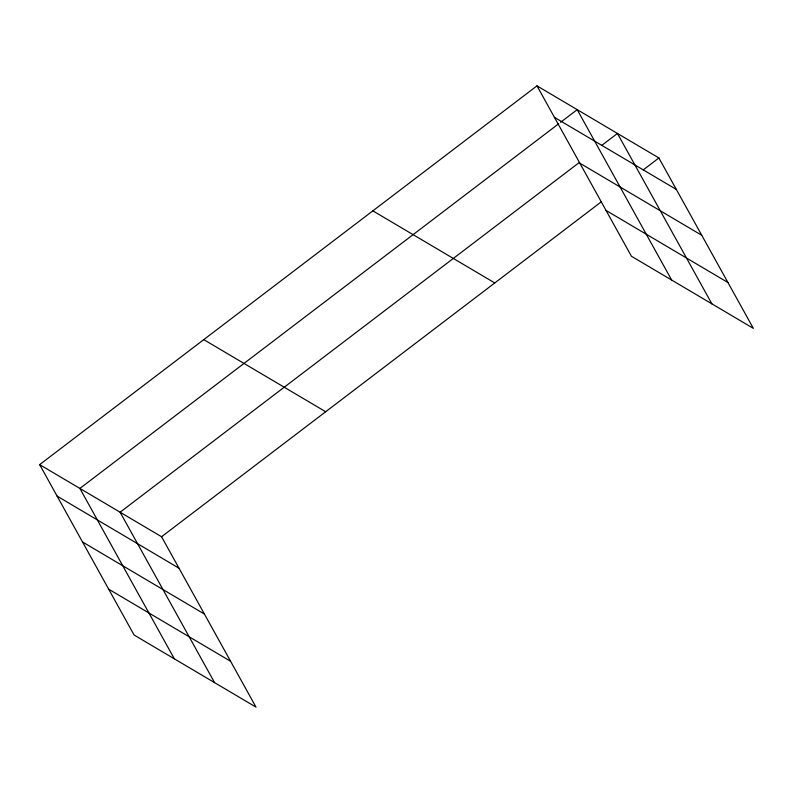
<?xml version="1.0" encoding="UTF-8"?>
<svg xmlns="http://www.w3.org/2000/svg" width="793" height="793" viewBox="0 0 793 793"><rect width="100%" height="100%" fill="white"/><g stroke="black" fill="none" stroke-linecap="round" stroke-linejoin="round"><path stroke-width="1.19" d="M39.65 464.629L161.564 536.742L256.02 707.148L134.106 635.034L39.65 464.629L536.98 85.852L658.894 157.966L753.35 328.371L631.436 256.258L536.98 85.852M558.649 123.787L79.885 488.429L174.341 658.834M560.601 122.3L577.205 109.652L671.671 280.058M579.346 162.466L120.11 512.219L214.576 682.624M601.808 145.357L617.44 133.452L711.896 303.858M161.564 536.742L601.253 201.858M643.262 169.871L658.894 157.966M554.436 117.344L676.35 189.458M579.842 163.189L701.755 235.293M606.021 210.423L727.934 282.526M372.859 210.849L494.773 282.962M203.771 339.632L325.685 411.745M57.106 496.121L179.02 568.224M82.512 541.956L204.435 614.069M108.7 589.189L230.614 661.303"/></g></svg>
